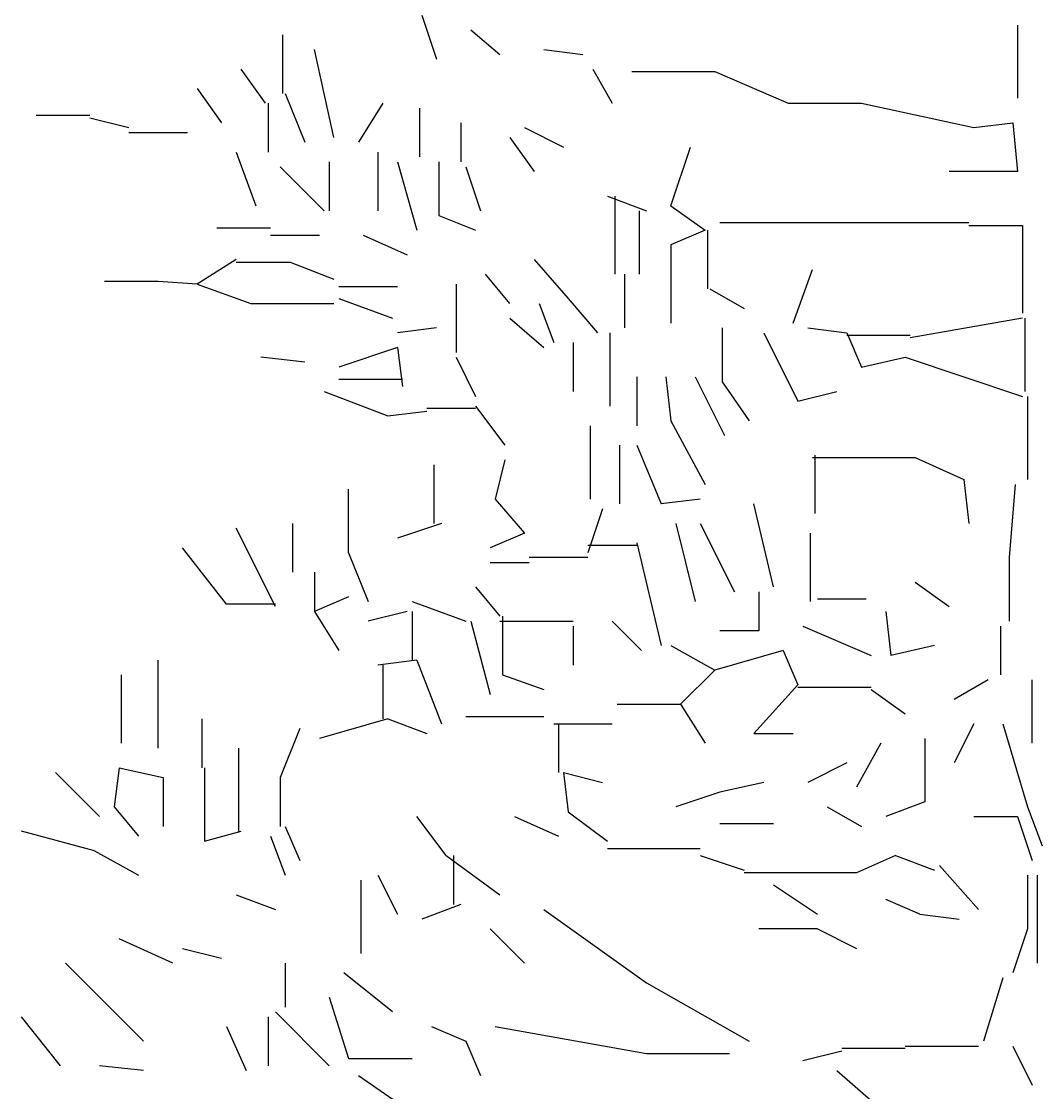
# Model space of a CAD drawing. Header units: metres. Extents: x -2.5 to 2, y 0 to 11.
# Drawn here: x -1.004 to 0.052, y 7.51 to 8.621 of the extents above; entities that cross this region are included whole.
import ezdxf

# ---------------------------------------------------------------- set-up
doc = ezdxf.new("R2010")
doc.units = ezdxf.units.M
doc.header["$LTSCALE"] = 0.2

msp = doc.modelspace()

# ---------------------------------------------------------------- linework, layer by layer
at = {"linetype": 'Continuous'}
for p, q in [((-0.5885, 8.6273), (-0.5733, 8.5817)), ((-0.5885, 8.6273), (-0.5733, 8.5817)), ((-0.5378, 8.6121), (-0.5074, 8.5868)), ((-0.5378, 8.6121), (-0.5074, 8.5868)), ((-0.5378, 8.6121), (-0.5074, 8.5868)), ((-0.5378, 8.6121), (-0.5074, 8.5868)), ((0.0296, 8.6171), (0.0296, 8.5412)), ((0.0296, 8.6171), (0.0296, 8.5412)), ((0.0296, 8.6171), (0.0296, 8.5412)), ((0.0296, 8.6171), (0.0296, 8.5412)), ((0.0296, 8.6171), (0.0296, 8.5412)), ((-0.7328, 8.5462), (-0.7328, 8.607)), ((-0.7328, 8.5462), (-0.7328, 8.607)), ((-0.7328, 8.5462), (-0.7328, 8.607)), ((-0.7328, 8.5462), (-0.7328, 8.607)), ((-0.7328, 8.5462), (-0.7328, 8.607)), ((-0.7328, 8.5462), (-0.7328, 8.607)), ((-0.6796, 8.5006), (-0.6999, 8.5918)), ((-0.4618, 8.5918), (-0.4213, 8.5868)), ((-0.4618, 8.5918), (-0.4213, 8.5868)), ((-0.4618, 8.5918), (-0.4213, 8.5868)), ((-0.4618, 8.5918), (-0.4213, 8.5868)), ((-0.4618, 8.5918), (-0.4213, 8.5868)), ((-0.4618, 8.5918), (-0.4213, 8.5868)), ((-0.4618, 8.5918), (-0.4213, 8.5868)), ((-0.4618, 8.5918), (-0.4213, 8.5868)), ((-0.4618, 8.5918), (-0.4213, 8.5868)), ((-0.7506, 8.5361), (-0.7759, 8.5715)), ((-0.7506, 8.5361), (-0.7759, 8.5715)), ((-0.4111, 8.5715), (-0.3909, 8.5361)), ((-0.4111, 8.5715), (-0.3909, 8.5361)), ((-0.4111, 8.5715), (-0.3909, 8.5361)), ((-0.4111, 8.5715), (-0.3909, 8.5361)), ((-0.3706, 8.569), (-0.2845, 8.569)), ((-0.3706, 8.569), (-0.2845, 8.569)), ((-0.3706, 8.569), (-0.2845, 8.569)), ((-0.2845, 8.569), (-0.2085, 8.5361)), ((-0.2845, 8.569), (-0.2085, 8.5361)), ((-0.2845, 8.569), (-0.2085, 8.5361)), ((-0.8215, 8.5513), (-0.7962, 8.5158)), ((-0.7303, 8.5462), (-0.71, 8.4956)), ((-0.7303, 8.5462), (-0.71, 8.4956)), ((-0.748, 8.5361), (-0.748, 8.4854)), ((-0.748, 8.5361), (-0.748, 8.4854)), ((-0.748, 8.5361), (-0.748, 8.4854)), ((-0.748, 8.5361), (-0.748, 8.4854)), ((-0.748, 8.5361), (-0.748, 8.4854)), ((-0.748, 8.5361), (-0.748, 8.4854)), ((-0.748, 8.5361), (-0.748, 8.4854)), ((-0.748, 8.5361), (-0.748, 8.4854)), ((-0.748, 8.5361), (-0.748, 8.4854)), ((-0.629, 8.5361), (-0.6543, 8.4956)), ((-0.591, 8.531), (-0.591, 8.4804)), ((-0.2085, 8.5361), (-0.1325, 8.5361)), ((-0.2085, 8.5361), (-0.1325, 8.5361)), ((-0.2085, 8.5361), (-0.1325, 8.5361)), ((-0.1325, 8.5361), (-0.016, 8.5108)), ((-0.1325, 8.5361), (-0.016, 8.5108)), ((-0.1325, 8.5361), (-0.016, 8.5108)), ((-0.9329, 8.5234), (-0.9887, 8.5234)), ((-0.9329, 8.5234), (-0.9887, 8.5234)), ((-0.9329, 8.5234), (-0.9887, 8.5234)), ((-0.9329, 8.5234), (-0.9887, 8.5234)), ((-0.9329, 8.5234), (-0.9887, 8.5234)), ((-0.9329, 8.5234), (-0.9887, 8.5234)), ((-0.9329, 8.5209), (-0.8924, 8.5108)), ((-0.5479, 8.5158), (-0.5479, 8.4753)), ((-0.5479, 8.5158), (-0.5479, 8.4753)), ((-0.5479, 8.5158), (-0.5479, 8.4753)), ((-0.5479, 8.5158), (-0.5479, 8.4753)), ((-0.4821, 8.5108), (-0.4416, 8.4905)), ((-0.4821, 8.5108), (-0.4416, 8.4905)), ((-0.4821, 8.5108), (-0.4416, 8.4905)), ((-0.4821, 8.5108), (-0.4416, 8.4905)), ((-0.016, 8.5108), (0.0245, 8.5158)), ((-0.016, 8.5108), (0.0245, 8.5158)), ((-0.016, 8.5108), (0.0245, 8.5158)), ((0.0245, 8.5158), (0.0296, 8.4652)), ((-0.8924, 8.5057), (-0.8316, 8.5057)), ((-0.4973, 8.5006), (-0.4719, 8.4652)), ((-0.4973, 8.5006), (-0.4719, 8.4652)), ((-0.4973, 8.5006), (-0.4719, 8.4652)), ((-0.4973, 8.5006), (-0.4719, 8.4652)), ((-0.3301, 8.4297), (-0.3098, 8.4905)), ((-0.3301, 8.4297), (-0.3098, 8.4905)), ((-0.3301, 8.4297), (-0.3098, 8.4905)), ((-0.781, 8.4854), (-0.7607, 8.4297)), ((-0.781, 8.4854), (-0.7607, 8.4297)), ((-0.781, 8.4854), (-0.7607, 8.4297)), ((-0.6847, 8.4753), (-0.6847, 8.4246)), ((-0.6847, 8.4753), (-0.6847, 8.4246)), ((-0.634, 8.4854), (-0.634, 8.4246)), ((-0.6138, 8.4753), (-0.5935, 8.4044)), ((-0.5707, 8.4753), (-0.5707, 8.4196)), ((-0.7354, 8.4702), (-0.6898, 8.4246)), ((-0.7354, 8.4702), (-0.6898, 8.4246)), ((-0.5429, 8.4702), (-0.5277, 8.4246)), ((-0.5429, 8.4702), (-0.5277, 8.4246)), ((-0.5429, 8.4702), (-0.5277, 8.4246)), ((-0.5429, 8.4702), (-0.5277, 8.4246)), ((-0.5429, 8.4702), (-0.5277, 8.4246)), ((-0.5429, 8.4702), (-0.5277, 8.4246)), ((0.0296, 8.4652), (-0.0413, 8.4652)), ((-0.396, 8.4398), (-0.3554, 8.4246)), ((-0.3884, 8.4398), (-0.3884, 8.3588)), ((-0.3884, 8.4398), (-0.3884, 8.3588)), ((-0.5707, 8.4196), (-0.5327, 8.4044)), ((-0.363, 8.4246), (-0.363, 8.3588)), ((-0.3301, 8.4297), (-0.2946, 8.4044)), ((-0.3301, 8.4297), (-0.2946, 8.4044)), ((-0.3301, 8.4297), (-0.2946, 8.4044)), ((-0.3301, 8.4297), (-0.2946, 8.4044)), ((-0.3301, 8.4297), (-0.2946, 8.4044)), ((-0.3301, 8.4297), (-0.2946, 8.4044)), ((-0.3301, 8.4297), (-0.2946, 8.4044)), ((-0.0211, 8.412), (-0.2794, 8.412)), ((-0.0211, 8.412), (-0.2794, 8.412)), ((-0.0211, 8.4094), (0.0347, 8.4094)), ((-0.0211, 8.4094), (0.0347, 8.4094)), ((-0.0211, 8.4094), (0.0347, 8.4094)), ((-0.0211, 8.4094), (0.0347, 8.4094)), ((0.0347, 8.4094), (0.0347, 8.3183)), ((0.0347, 8.4094), (0.0347, 8.3183)), ((0.0347, 8.4094), (0.0347, 8.3183)), ((0.0347, 8.4094), (0.0347, 8.3183)), ((-0.8012, 8.4069), (-0.7455, 8.4069)), ((-0.8012, 8.4069), (-0.7455, 8.4069)), ((-0.8012, 8.4069), (-0.7455, 8.4069)), ((-0.7455, 8.3993), (-0.6948, 8.3993)), ((-0.7455, 8.3993), (-0.6948, 8.3993)), ((-0.7455, 8.3993), (-0.6948, 8.3993)), ((-0.6493, 8.3993), (-0.6037, 8.379)), ((-0.6493, 8.3993), (-0.6037, 8.379)), ((-0.6493, 8.3993), (-0.6037, 8.379)), ((-0.2946, 8.4044), (-0.3301, 8.3892)), ((-0.2946, 8.4044), (-0.3301, 8.3892)), ((-0.2946, 8.4044), (-0.3301, 8.3892)), ((-0.2946, 8.4044), (-0.3301, 8.3892)), ((-0.2946, 8.4044), (-0.3301, 8.3892)), ((-0.2946, 8.4044), (-0.3301, 8.3892)), ((-0.2921, 8.4044), (-0.2921, 8.3436)), ((-0.2921, 8.4044), (-0.2921, 8.3436)), ((-0.3301, 8.3892), (-0.3301, 8.3081)), ((-0.3301, 8.3892), (-0.3301, 8.3081)), ((-0.3301, 8.3892), (-0.3301, 8.3081)), ((-0.3301, 8.3892), (-0.3301, 8.3081)), ((-0.3301, 8.3892), (-0.3301, 8.3081)), ((-0.3301, 8.3892), (-0.3301, 8.3081)), ((-0.781, 8.374), (-0.8215, 8.3486)), ((-0.781, 8.374), (-0.8215, 8.3486)), ((-0.781, 8.374), (-0.8215, 8.3486)), ((-0.781, 8.3714), (-0.7252, 8.3714)), ((-0.781, 8.3714), (-0.7252, 8.3714)), ((-0.781, 8.3714), (-0.7252, 8.3714)), ((-0.781, 8.3714), (-0.7252, 8.3714)), ((-0.7252, 8.3714), (-0.6796, 8.3537)), ((-0.7252, 8.3714), (-0.6796, 8.3537)), ((-0.7252, 8.3714), (-0.6796, 8.3537)), ((-0.7252, 8.3714), (-0.6796, 8.3537)), ((-0.4719, 8.374), (-0.4365, 8.3335)), ((-0.2034, 8.3081), (-0.1832, 8.3638)), ((-0.4973, 8.3284), (-0.5226, 8.3588)), ((-0.3782, 8.3588), (-0.3782, 8.3031)), ((-0.862, 8.3512), (-0.9177, 8.3512)), ((-0.862, 8.3512), (-0.9177, 8.3512)), ((-0.862, 8.3512), (-0.9177, 8.3512)), ((-0.862, 8.3512), (-0.9177, 8.3512)), ((-0.8215, 8.3486), (-0.862, 8.3512)), ((-0.8215, 8.3486), (-0.862, 8.3512)), ((-0.8215, 8.3486), (-0.862, 8.3512)), ((-0.8215, 8.3486), (-0.862, 8.3512)), ((-0.8215, 8.3486), (-0.7658, 8.3284)), ((-0.6746, 8.3461), (-0.6138, 8.3461)), ((-0.6746, 8.3461), (-0.6138, 8.3461)), ((-0.6746, 8.3461), (-0.6138, 8.3461)), ((-0.6746, 8.3461), (-0.6138, 8.3461)), ((-0.6746, 8.3461), (-0.6138, 8.3461)), ((-0.6746, 8.3461), (-0.6138, 8.3461)), ((-0.553, 8.3486), (-0.553, 8.2777)), ((-0.2896, 8.3436), (-0.2541, 8.3233)), ((-0.2896, 8.3436), (-0.2541, 8.3233)), ((-0.6746, 8.3335), (-0.6189, 8.3132)), ((-0.4365, 8.3335), (-0.4061, 8.298)), ((-0.7658, 8.3284), (-0.6796, 8.3284)), ((-0.4669, 8.3284), (-0.4517, 8.2879)), ((-0.4669, 8.3284), (-0.4517, 8.2879)), ((-0.4669, 8.3284), (-0.4517, 8.2879)), ((-0.4669, 8.3284), (-0.4517, 8.2879)), ((-0.4669, 8.3284), (-0.4517, 8.2879)), ((-0.4669, 8.3284), (-0.4517, 8.2879)), ((-0.4973, 8.3132), (-0.4618, 8.2828)), ((0.0347, 8.3132), (-0.0819, 8.2929)), ((0.0372, 8.3132), (0.0372, 8.2372)), ((-0.5733, 8.3031), (-0.6138, 8.298)), ((-0.5733, 8.3031), (-0.6138, 8.298)), ((-0.5733, 8.3031), (-0.6138, 8.298)), ((-0.3934, 8.298), (-0.3934, 8.222)), ((-0.3934, 8.298), (-0.3934, 8.222)), ((-0.3934, 8.298), (-0.3934, 8.222)), ((-0.3934, 8.298), (-0.3934, 8.222)), ((-0.3934, 8.298), (-0.3934, 8.222)), ((-0.2769, 8.3031), (-0.2769, 8.2473)), ((-0.2769, 8.3031), (-0.2769, 8.2473)), ((-0.2769, 8.3031), (-0.2769, 8.2473)), ((-0.2769, 8.3031), (-0.2769, 8.2473)), ((-0.2769, 8.3031), (-0.2769, 8.2473)), ((-0.2338, 8.298), (-0.1984, 8.2271)), ((-0.1882, 8.3031), (-0.1477, 8.298)), ((-0.1882, 8.3031), (-0.1477, 8.298)), ((-0.1882, 8.3031), (-0.1477, 8.298)), ((-0.1882, 8.3031), (-0.1477, 8.298)), ((-0.1882, 8.3031), (-0.1477, 8.298)), ((-0.1882, 8.3031), (-0.1477, 8.298)), ((-0.1882, 8.3031), (-0.1477, 8.298)), ((-0.1882, 8.3031), (-0.1477, 8.298)), ((-0.1882, 8.3031), (-0.1477, 8.298)), ((-0.1882, 8.3031), (-0.1477, 8.298)), ((-0.1477, 8.298), (-0.1325, 8.2625)), ((-0.1477, 8.298), (-0.1325, 8.2625)), ((-0.1477, 8.298), (-0.1325, 8.2625)), ((-0.1477, 8.298), (-0.1325, 8.2625)), ((-0.4314, 8.2879), (-0.4314, 8.2372)), ((-0.4314, 8.2879), (-0.4314, 8.2372)), ((-0.1477, 8.2955), (-0.0819, 8.2955)), ((-0.1477, 8.2955), (-0.0819, 8.2955)), ((-0.6138, 8.2828), (-0.6746, 8.2625)), ((-0.6138, 8.2828), (-0.6746, 8.2625)), ((-0.6138, 8.2828), (-0.6746, 8.2625)), ((-0.6138, 8.2828), (-0.6087, 8.2423)), ((-0.6138, 8.2828), (-0.6087, 8.2423)), ((-0.6138, 8.2828), (-0.6087, 8.2423)), ((-0.71, 8.2676), (-0.7556, 8.2727)), ((-0.553, 8.2727), (-0.5327, 8.2321)), ((-0.553, 8.2727), (-0.5327, 8.2321)), ((-0.1325, 8.2625), (-0.0869, 8.2727)), ((-0.1325, 8.2625), (-0.0869, 8.2727)), ((-0.1325, 8.2625), (-0.0869, 8.2727)), ((-0.1325, 8.2625), (-0.0869, 8.2727)), ((-0.0869, 8.2727), (0.0347, 8.2321)), ((-0.0869, 8.2727), (0.0347, 8.2321)), ((-0.0869, 8.2727), (0.0347, 8.2321)), ((-0.0869, 8.2727), (0.0347, 8.2321)), ((-0.6746, 8.2499), (-0.6087, 8.2499)), ((-0.3656, 8.2524), (-0.3656, 8.2017)), ((-0.3656, 8.2524), (-0.3656, 8.2017)), ((-0.3656, 8.2524), (-0.3656, 8.2017)), ((-0.3656, 8.2524), (-0.3656, 8.2017)), ((-0.3656, 8.2524), (-0.3656, 8.2017)), ((-0.3656, 8.2524), (-0.3656, 8.2017)), ((-0.3352, 8.2524), (-0.3301, 8.2068)), ((-0.3352, 8.2524), (-0.3301, 8.2068)), ((-0.3352, 8.2524), (-0.3301, 8.2068)), ((-0.3352, 8.2524), (-0.3301, 8.2068)), ((-0.3352, 8.2524), (-0.3301, 8.2068)), ((-0.3352, 8.2524), (-0.3301, 8.2068)), ((-0.3352, 8.2524), (-0.3301, 8.2068)), ((-0.3048, 8.2524), (-0.2744, 8.1916)), ((-0.3048, 8.2524), (-0.2744, 8.1916)), ((-0.3048, 8.2524), (-0.2744, 8.1916)), ((-0.2769, 8.2473), (-0.249, 8.2068)), ((-0.2769, 8.2473), (-0.249, 8.2068)), ((-0.2769, 8.2473), (-0.249, 8.2068)), ((-0.2769, 8.2473), (-0.249, 8.2068)), ((-0.2769, 8.2473), (-0.249, 8.2068)), ((-0.6898, 8.2372), (-0.6239, 8.2119)), ((-0.6898, 8.2372), (-0.6239, 8.2119)), ((-0.6898, 8.2372), (-0.6239, 8.2119)), ((-0.6898, 8.2372), (-0.6239, 8.2119)), ((-0.6898, 8.2372), (-0.6239, 8.2119)), ((-0.1984, 8.2271), (-0.1579, 8.2372)), ((-0.1984, 8.2271), (-0.1579, 8.2372)), ((0.0397, 8.2321), (0.0397, 8.146)), ((-0.5327, 8.2195), (-0.5834, 8.2195)), ((-0.5327, 8.2195), (-0.5834, 8.2195)), ((-0.5327, 8.2195), (-0.5834, 8.2195)), ((-0.5327, 8.222), (-0.5023, 8.1815)), ((-0.5327, 8.222), (-0.5023, 8.1815)), ((-0.5327, 8.222), (-0.5023, 8.1815)), ((-0.6239, 8.2119), (-0.5834, 8.2169)), ((-0.6239, 8.2119), (-0.5834, 8.2169)), ((-0.6239, 8.2119), (-0.5834, 8.2169)), ((-0.6239, 8.2119), (-0.5834, 8.2169)), ((-0.6239, 8.2119), (-0.5834, 8.2169)), ((-0.4137, 8.2017), (-0.4137, 8.1257)), ((-0.3301, 8.2068), (-0.2946, 8.1409)), ((-0.3301, 8.2068), (-0.2946, 8.1409)), ((-0.3301, 8.2068), (-0.2946, 8.1409)), ((-0.3301, 8.2068), (-0.2946, 8.1409)), ((-0.3301, 8.2068), (-0.2946, 8.1409)), ((-0.3301, 8.2068), (-0.2946, 8.1409)), ((-0.3833, 8.1815), (-0.3833, 8.1207)), ((-0.3656, 8.1815), (-0.3402, 8.1207)), ((-0.3656, 8.1815), (-0.3402, 8.1207)), ((-0.3656, 8.1815), (-0.3402, 8.1207)), ((-0.3656, 8.1815), (-0.3402, 8.1207)), ((-0.3656, 8.1815), (-0.3402, 8.1207)), ((-0.5023, 8.1663), (-0.5125, 8.1257)), ((-0.5023, 8.1663), (-0.5125, 8.1257)), ((-0.1832, 8.1688), (-0.0768, 8.1688)), ((-0.1832, 8.1688), (-0.0768, 8.1688)), ((-0.1832, 8.1688), (-0.0768, 8.1688)), ((-0.1832, 8.1688), (-0.0768, 8.1688)), ((-0.1807, 8.1713), (-0.1807, 8.1106)), ((-0.1807, 8.1713), (-0.1807, 8.1106)), ((-0.1807, 8.1713), (-0.1807, 8.1106)), ((-0.0768, 8.1688), (-0.0261, 8.146)), ((-0.0768, 8.1688), (-0.0261, 8.146)), ((-0.0768, 8.1688), (-0.0261, 8.146)), ((-0.0768, 8.1688), (-0.0261, 8.146)), ((-0.5758, 8.1004), (-0.5758, 8.1612)), ((-0.5758, 8.1004), (-0.5758, 8.1612)), ((-0.5758, 8.1004), (-0.5758, 8.1612)), ((-0.5758, 8.1004), (-0.5758, 8.1612)), ((-0.5758, 8.1004), (-0.5758, 8.1612)), ((-0.5758, 8.1004), (-0.5758, 8.1612)), ((-0.5758, 8.1004), (-0.5758, 8.1612)), ((-0.5758, 8.1004), (-0.5758, 8.1612)), ((-0.0261, 8.146), (-0.0211, 8.1004)), ((-0.0261, 8.146), (-0.0211, 8.1004)), ((-0.6645, 8.07), (-0.6645, 8.1359)), ((0.027, 8.1409), (0.0207, 8.065)), ((0.027, 8.1409), (0.0207, 8.065)), ((-0.5125, 8.1257), (-0.4821, 8.0903)), ((-0.5125, 8.1257), (-0.4821, 8.0903)), ((-0.5125, 8.1257), (-0.4821, 8.0903)), ((-0.5125, 8.1257), (-0.4821, 8.0903)), ((-0.5125, 8.1257), (-0.4821, 8.0903)), ((-0.2997, 8.1257), (-0.3402, 8.1207)), ((-0.2237, 8.0346), (-0.244, 8.1207)), ((-0.2237, 8.0346), (-0.244, 8.1207)), ((-0.401, 8.1156), (-0.4162, 8.07)), ((-0.401, 8.1156), (-0.4162, 8.07)), ((-0.401, 8.1156), (-0.4162, 8.07)), ((-0.401, 8.1156), (-0.4162, 8.07)), ((-0.401, 8.1156), (-0.4162, 8.07)), ((-0.401, 8.1156), (-0.4162, 8.07)), ((-0.401, 8.1156), (-0.4162, 8.07)), ((-0.401, 8.1156), (-0.4162, 8.07)), ((-0.401, 8.1156), (-0.4162, 8.07)), ((-0.401, 8.1156), (-0.4162, 8.07)), ((-0.401, 8.1156), (-0.4162, 8.07)), ((-0.7227, 8.1004), (-0.7227, 8.0498)), ((-0.5682, 8.1004), (-0.6138, 8.0852)), ((-0.5682, 8.1004), (-0.6138, 8.0852)), ((-0.5682, 8.1004), (-0.6138, 8.0852)), ((-0.5682, 8.1004), (-0.6138, 8.0852)), ((-0.5682, 8.1004), (-0.6138, 8.0852)), ((-0.325, 8.1004), (-0.3048, 8.0194)), ((-0.2997, 8.1004), (-0.2642, 8.0295)), ((-0.7404, 8.0143), (-0.781, 8.0954)), ((-0.7404, 8.0143), (-0.781, 8.0954)), ((-0.7404, 8.0143), (-0.781, 8.0954)), ((-0.4821, 8.0903), (-0.5175, 8.0751)), ((-0.4821, 8.0903), (-0.5175, 8.0751)), ((-0.4821, 8.0903), (-0.5175, 8.0751)), ((-0.1857, 8.0903), (-0.1857, 8.0194)), ((-0.1857, 8.0903), (-0.1857, 8.0194)), ((-0.1857, 8.0903), (-0.1857, 8.0194)), ((-0.1857, 8.0903), (-0.1857, 8.0194)), ((-0.7911, 8.0168), (-0.8367, 8.0751)), ((-0.3656, 8.0776), (-0.4162, 8.0776)), ((-0.3656, 8.0802), (-0.3402, 7.9738)), ((-0.3656, 8.0802), (-0.3402, 7.9738)), ((-0.6645, 8.07), (-0.6442, 8.0194)), ((-0.6645, 8.07), (-0.6442, 8.0194)), ((-0.6645, 8.07), (-0.6442, 8.0194)), ((-0.4162, 8.065), (-0.477, 8.065)), ((0.0207, 8.065), (0.0207, 7.9991)), ((0.0207, 8.065), (0.0207, 7.9991)), ((-0.5175, 8.0599), (-0.477, 8.0599)), ((-0.5175, 8.0599), (-0.477, 8.0599)), ((-0.5175, 8.0599), (-0.477, 8.0599)), ((-0.6999, 8.0498), (-0.6999, 8.0092)), ((-0.6999, 8.0498), (-0.6999, 8.0092)), ((-0.6999, 8.0498), (-0.6999, 8.0092)), ((-0.6999, 8.0498), (-0.6999, 8.0092)), ((-0.6999, 8.0498), (-0.6999, 8.0092)), ((-0.6999, 8.0498), (-0.6999, 8.0092)), ((-0.6999, 8.0498), (-0.6999, 8.0092)), ((-0.5327, 8.0346), (-0.5074, 8.0042)), ((-0.0768, 8.0396), (-0.0413, 8.0143)), ((-0.0768, 8.0396), (-0.0413, 8.0143)), ((-0.0768, 8.0396), (-0.0413, 8.0143)), ((-0.6645, 8.0244), (-0.6999, 8.0092)), ((-0.6645, 8.0244), (-0.6999, 8.0092)), ((-0.5986, 8.0194), (-0.5429, 7.9991)), ((-0.5986, 8.0194), (-0.5429, 7.9991)), ((-0.2389, 8.0295), (-0.2389, 7.989)), ((-0.1275, 8.0219), (-0.1781, 8.0219)), ((-0.1275, 8.0219), (-0.1781, 8.0219)), ((-0.1275, 8.0219), (-0.1781, 8.0219)), ((-0.1275, 8.0219), (-0.1781, 8.0219)), ((-0.7404, 8.0168), (-0.7911, 8.0168)), ((-0.6999, 8.0092), (-0.6746, 7.9687)), ((-0.6037, 8.0092), (-0.6442, 7.9991)), ((-0.5986, 8.0092), (-0.5986, 7.9586)), ((-0.5986, 8.0092), (-0.5986, 7.9586)), ((-0.1072, 8.0092), (-0.1021, 7.9636)), ((-0.1072, 8.0092), (-0.1021, 7.9636)), ((-0.1072, 8.0092), (-0.1021, 7.9636)), ((-0.5378, 7.9991), (-0.5175, 7.9231)), ((-0.5378, 7.9991), (-0.5175, 7.9231)), ((-0.5378, 7.9991), (-0.5175, 7.9231)), ((-0.5378, 7.9991), (-0.5175, 7.9231)), ((-0.5378, 7.9991), (-0.5175, 7.9231)), ((-0.5074, 7.9991), (-0.4314, 7.9991)), ((-0.5074, 7.9991), (-0.4314, 7.9991)), ((-0.5049, 8.0042), (-0.5049, 7.9434)), ((-0.5049, 8.0042), (-0.5049, 7.9434)), ((-0.5049, 8.0042), (-0.5049, 7.9434)), ((-0.5049, 8.0042), (-0.5049, 7.9434)), ((-0.3909, 7.9991), (-0.3605, 7.9687)), ((-0.3909, 7.9991), (-0.3605, 7.9687)), ((-0.4314, 7.994), (-0.4314, 7.9535)), ((-0.4314, 7.994), (-0.4314, 7.9535)), ((-0.4314, 7.994), (-0.4314, 7.9535)), ((-0.4314, 7.994), (-0.4314, 7.9535)), ((-0.4314, 7.994), (-0.4314, 7.9535)), ((-0.2389, 7.989), (-0.2794, 7.989)), ((-0.1933, 7.994), (-0.1224, 7.9636)), ((0.0119, 7.994), (0.0119, 7.9434)), ((-0.3301, 7.9738), (-0.2845, 7.9484)), ((-0.3301, 7.9738), (-0.2845, 7.9484)), ((-0.2136, 7.9687), (-0.2845, 7.9484)), ((-0.2136, 7.9687), (-0.1984, 7.9332)), ((-0.0565, 7.9738), (-0.1021, 7.9636)), ((-0.0565, 7.9738), (-0.1021, 7.9636)), ((-0.0565, 7.9738), (-0.1021, 7.9636)), ((-0.862, 7.8674), (-0.862, 7.9586)), ((-0.862, 7.8674), (-0.862, 7.9586)), ((-0.862, 7.8674), (-0.862, 7.9586)), ((-0.862, 7.8674), (-0.862, 7.9586)), ((-0.5935, 7.9586), (-0.634, 7.9535)), ((-0.5935, 7.9586), (-0.634, 7.9535)), ((-0.5935, 7.9586), (-0.634, 7.9535)), ((-0.5935, 7.9586), (-0.634, 7.9535)), ((-0.629, 7.9535), (-0.629, 7.8978)), ((-0.629, 7.9535), (-0.629, 7.8978)), ((-0.629, 7.9535), (-0.629, 7.8978)), ((-0.629, 7.9535), (-0.629, 7.8978)), ((-0.629, 7.9535), (-0.629, 7.8978)), ((-0.629, 7.9535), (-0.629, 7.8978)), ((-0.629, 7.9535), (-0.629, 7.8978)), ((-0.5935, 7.9586), (-0.5682, 7.8927)), ((-0.5935, 7.9586), (-0.5682, 7.8927)), ((-0.5935, 7.9586), (-0.5682, 7.8927)), ((-0.5935, 7.9586), (-0.5682, 7.8927)), ((-0.9, 7.8724), (-0.9, 7.9434)), ((-0.5049, 7.9434), (-0.4618, 7.9282)), ((-0.5049, 7.9434), (-0.4618, 7.9282)), ((-0.5049, 7.9434), (-0.4618, 7.9282)), ((-0.5049, 7.9434), (-0.4618, 7.9282)), ((-0.2845, 7.9484), (-0.32, 7.913)), ((-0.1984, 7.9332), (-0.244, 7.8826)), ((-0.1984, 7.9332), (-0.244, 7.8826)), ((-0.1984, 7.9332), (-0.244, 7.8826)), ((-0.1984, 7.9332), (-0.244, 7.8826)), ((-0.1984, 7.9332), (-0.244, 7.8826)), ((-0.1984, 7.9332), (-0.244, 7.8826)), ((-0.1984, 7.9332), (-0.244, 7.8826)), ((-0.1984, 7.9332), (-0.244, 7.8826)), ((-0.1984, 7.9307), (-0.1224, 7.9307)), ((-0.1984, 7.9307), (-0.1224, 7.9307)), ((-0.1984, 7.9307), (-0.1224, 7.9307)), ((-0.0008, 7.9383), (-0.0363, 7.918)), ((-0.0008, 7.9383), (-0.0363, 7.918)), ((-0.0008, 7.9383), (-0.0363, 7.918)), ((0.0448, 7.8724), (0.0448, 7.9383)), ((-0.1224, 7.9282), (-0.0869, 7.9028)), ((-0.1224, 7.9282), (-0.0869, 7.9028)), ((-0.3858, 7.913), (-0.32, 7.913)), ((-0.32, 7.913), (-0.2946, 7.8724)), ((-0.8164, 7.8471), (-0.8164, 7.8978)), ((-0.6239, 7.8978), (-0.6948, 7.8775)), ((-0.6239, 7.8978), (-0.6948, 7.8775)), ((-0.6239, 7.8978), (-0.5834, 7.8826)), ((-0.6239, 7.8978), (-0.5834, 7.8826)), ((-0.5429, 7.9003), (-0.4618, 7.9003)), ((-0.5429, 7.9003), (-0.4618, 7.9003)), ((-0.5429, 7.9003), (-0.4618, 7.9003)), ((-0.5429, 7.9003), (-0.4618, 7.9003)), ((-0.7151, 7.8877), (-0.7354, 7.837)), ((-0.4517, 7.8927), (-0.3909, 7.8927)), ((-0.4517, 7.8927), (-0.3909, 7.8927)), ((-0.4517, 7.8927), (-0.3909, 7.8927)), ((-0.4466, 7.8927), (-0.4466, 7.8421)), ((-0.4466, 7.8927), (-0.4466, 7.8421)), ((-0.4466, 7.8927), (-0.4466, 7.8421)), ((-0.016, 7.8927), (-0.0363, 7.8522)), ((0.0144, 7.8927), (0.0397, 7.8066)), ((0.0144, 7.8927), (0.0397, 7.8066)), ((0.0144, 7.8927), (0.0397, 7.8066)), ((0.0144, 7.8927), (0.0397, 7.8066)), ((0.0144, 7.8927), (0.0397, 7.8066)), ((-0.244, 7.8826), (-0.2034, 7.8826)), ((-0.244, 7.8826), (-0.2034, 7.8826)), ((-0.244, 7.8826), (-0.2034, 7.8826)), ((-0.244, 7.8826), (-0.2034, 7.8826)), ((-0.0667, 7.8775), (-0.0667, 7.8117)), ((-0.7784, 7.7813), (-0.7784, 7.8674)), ((-0.1123, 7.8724), (-0.1376, 7.8269)), ((-0.1123, 7.8724), (-0.1376, 7.8269)), ((-0.9228, 7.7965), (-0.9684, 7.8421)), ((-0.9025, 7.8471), (-0.9076, 7.8066)), ((-0.9025, 7.8471), (-0.9076, 7.8066)), ((-0.9025, 7.8471), (-0.8569, 7.837)), ((-0.8139, 7.8471), (-0.8139, 7.7711)), ((-0.4416, 7.8421), (-0.401, 7.8319)), ((-0.4416, 7.8421), (-0.4365, 7.8015)), ((-0.4416, 7.8421), (-0.401, 7.8319)), ((-0.4416, 7.8421), (-0.401, 7.8319)), ((-0.4416, 7.8421), (-0.4365, 7.8015)), ((-0.1477, 7.8522), (-0.1882, 7.8319)), ((-0.1477, 7.8522), (-0.1882, 7.8319)), ((-0.1477, 7.8522), (-0.1882, 7.8319)), ((-0.1477, 7.8522), (-0.1882, 7.8319)), ((-0.1477, 7.8522), (-0.1882, 7.8319)), ((-0.1477, 7.8522), (-0.1882, 7.8319)), ((-0.8569, 7.837), (-0.8569, 7.7863)), ((-0.7354, 7.837), (-0.7354, 7.7863)), ((-0.2338, 7.8319), (-0.2794, 7.8218)), ((-0.2338, 7.8319), (-0.2794, 7.8218)), ((-0.2794, 7.8218), (-0.325, 7.8066)), ((-0.0667, 7.8117), (-0.1072, 7.7965)), ((-0.9076, 7.8066), (-0.8823, 7.7762)), ((-0.9076, 7.8066), (-0.8823, 7.7762)), ((-0.9076, 7.8066), (-0.8823, 7.7762)), ((-0.4365, 7.8015), (-0.396, 7.7711)), ((-0.168, 7.8066), (-0.1325, 7.7863)), ((-0.168, 7.8066), (-0.1325, 7.7863)), ((-0.168, 7.8066), (-0.1325, 7.7863)), ((-0.168, 7.8066), (-0.1325, 7.7863)), ((0.0397, 7.8066), (0.0549, 7.7661)), ((0.0397, 7.8066), (0.0549, 7.7661)), ((-0.7303, 7.7863), (-0.7151, 7.7509)), ((-0.5631, 7.7559), (-0.5935, 7.7965)), ((-0.5631, 7.7559), (-0.5935, 7.7965)), ((-0.5631, 7.7559), (-0.5935, 7.7965)), ((-0.4922, 7.7965), (-0.4466, 7.7762)), ((-0.4922, 7.7965), (-0.4466, 7.7762)), ((-0.2237, 7.7889), (-0.2794, 7.7889)), ((-0.016, 7.7965), (0.0296, 7.7965)), ((-0.016, 7.7965), (0.0296, 7.7965)), ((0.0296, 7.7965), (0.0448, 7.7509)), ((-0.9279, 7.761), (-1.0039, 7.7813)), ((-0.9279, 7.761), (-1.0039, 7.7813)), ((-0.8139, 7.7711), (-0.7759, 7.7813)), ((-0.7455, 7.7762), (-0.7303, 7.7357)), ((-0.9279, 7.761), (-0.8823, 7.7357)), ((-0.5631, 7.7559), (-0.5074, 7.7154)), ((-0.5631, 7.7559), (-0.5074, 7.7154)), ((-0.5631, 7.7559), (-0.5074, 7.7154)), ((-0.5631, 7.7559), (-0.5074, 7.7154)), ((-0.5555, 7.7559), (-0.5555, 7.7053)), ((-0.5555, 7.7559), (-0.5555, 7.7053)), ((-0.5555, 7.7559), (-0.5555, 7.7053)), ((-0.5555, 7.7559), (-0.5555, 7.7053)), ((-0.5555, 7.7559), (-0.5555, 7.7053)), ((-0.396, 7.7635), (-0.2997, 7.7635)), ((-0.396, 7.7635), (-0.2997, 7.7635)), ((-0.2997, 7.7559), (-0.2541, 7.7407)), ((-0.2997, 7.7559), (-0.2541, 7.7407)), ((-0.2997, 7.7559), (-0.2541, 7.7407)), ((-0.0971, 7.7559), (-0.1376, 7.7382)), ((-0.0971, 7.7559), (-0.0565, 7.7407)), ((-0.0971, 7.7559), (-0.0565, 7.7407)), ((-0.0971, 7.7559), (-0.0565, 7.7407)), ((-0.0515, 7.7458), (-0.0109, 7.7002)), ((-0.0515, 7.7458), (-0.0109, 7.7002)), ((-0.6518, 7.7306), (-0.6518, 7.6546)), ((-0.6518, 7.7306), (-0.6518, 7.6546)), ((-0.6518, 7.7306), (-0.6518, 7.6546)), ((-0.634, 7.7357), (-0.6138, 7.6951)), ((-0.634, 7.7357), (-0.6138, 7.6951)), ((-0.634, 7.7357), (-0.6138, 7.6951)), ((-0.634, 7.7357), (-0.6138, 7.6951)), ((-0.1376, 7.7382), (-0.2541, 7.7382)), ((0.0397, 7.7357), (0.0397, 7.6799)), ((0.0397, 7.7357), (0.0397, 7.6799)), ((0.0397, 7.7357), (0.0397, 7.6799)), ((0.0498, 7.7357), (0.0498, 7.6445)), ((0.0498, 7.7357), (0.0498, 7.6445)), ((0.0498, 7.7357), (0.0498, 7.6445)), ((-0.2237, 7.7255), (-0.1781, 7.6951)), ((-0.781, 7.7154), (-0.7404, 7.7002)), ((-0.0717, 7.6951), (-0.1072, 7.7103)), ((-0.0717, 7.6951), (-0.1072, 7.7103)), ((-0.0717, 7.6951), (-0.1072, 7.7103)), ((-0.0717, 7.6951), (-0.1072, 7.7103)), ((-0.5479, 7.7053), (-0.5885, 7.6901)), ((-0.5479, 7.7053), (-0.5885, 7.6901)), ((-0.5479, 7.7053), (-0.5885, 7.6901)), ((-0.4618, 7.7002), (-0.3554, 7.6242)), ((-0.4618, 7.7002), (-0.3554, 7.6242)), ((-0.4618, 7.7002), (-0.3554, 7.6242)), ((-0.4618, 7.7002), (-0.3554, 7.6242)), ((-0.4618, 7.7002), (-0.3554, 7.6242)), ((-0.4618, 7.7002), (-0.3554, 7.6242)), ((-0.0717, 7.6951), (-0.0312, 7.6901)), ((-0.5175, 7.6799), (-0.4821, 7.6445)), ((-0.1781, 7.6799), (-0.2389, 7.6799)), ((-0.1781, 7.6799), (-0.2389, 7.6799)), ((-0.1781, 7.6799), (-0.2389, 7.6799)), ((-0.1781, 7.6799), (-0.2389, 7.6799)), ((-0.1781, 7.6799), (-0.1376, 7.6597)), ((-0.1781, 7.6799), (-0.1376, 7.6597)), ((0.0397, 7.6799), (0.0245, 7.6344)), ((0.0397, 7.6799), (0.0245, 7.6344)), ((0.0397, 7.6799), (0.0245, 7.6344)), ((-0.8468, 7.6445), (-0.9025, 7.6698)), ((-0.8367, 7.6597), (-0.7962, 7.6495)), ((-0.9583, 7.6445), (-0.8772, 7.5634)), ((-0.9583, 7.6445), (-0.8772, 7.5634)), ((-0.9583, 7.6445), (-0.8772, 7.5634)), ((-0.9583, 7.6445), (-0.8772, 7.5634)), ((-0.9583, 7.6445), (-0.8772, 7.5634)), ((-0.7303, 7.6445), (-0.7303, 7.5989)), ((-0.7303, 7.6445), (-0.7303, 7.5989)), ((-0.7303, 7.6445), (-0.7303, 7.5989)), ((-0.7303, 7.6445), (-0.7303, 7.5989)), ((-0.7303, 7.6445), (-0.7303, 7.5989)), ((-0.7303, 7.6445), (-0.7303, 7.5989)), ((-0.6189, 7.5938), (-0.6695, 7.6344)), ((-0.6189, 7.5938), (-0.6695, 7.6344)), ((-0.6189, 7.5938), (-0.6695, 7.6344)), ((-0.6189, 7.5938), (-0.6695, 7.6344)), ((-0.6189, 7.5938), (-0.6695, 7.6344)), ((-0.3554, 7.6242), (-0.249, 7.5634)), ((-0.3554, 7.6242), (-0.249, 7.5634)), ((-0.3554, 7.6242), (-0.249, 7.5634)), ((-0.3554, 7.6242), (-0.249, 7.5634)), ((-0.3554, 7.6242), (-0.249, 7.5634)), ((-0.3554, 7.6242), (-0.249, 7.5634)), ((0.0144, 7.6293), (-0.0059, 7.5634)), ((0.0144, 7.6293), (-0.0059, 7.5634)), ((0.0144, 7.6293), (-0.0059, 7.5634)), ((-0.6847, 7.609), (-0.6645, 7.5457)), ((-0.6847, 7.609), (-0.6645, 7.5457)), ((-0.6847, 7.609), (-0.6645, 7.5457)), ((-0.6847, 7.609), (-0.6645, 7.5457)), ((-0.6847, 7.609), (-0.6645, 7.5457)), ((-0.9633, 7.5381), (-1.0039, 7.5888)), ((-0.9633, 7.5381), (-1.0039, 7.5888)), ((-0.748, 7.5888), (-0.748, 7.5381)), ((-0.748, 7.5888), (-0.748, 7.5381)), ((-0.748, 7.5888), (-0.748, 7.5381)), ((-0.748, 7.5888), (-0.748, 7.5381)), ((-0.7404, 7.5938), (-0.6847, 7.5381)), ((-0.7911, 7.5786), (-0.7708, 7.533)), ((-0.7911, 7.5786), (-0.7708, 7.533)), ((-0.7911, 7.5786), (-0.7708, 7.533)), ((-0.5783, 7.5786), (-0.5429, 7.5634)), ((-0.5125, 7.5786), (-0.3554, 7.5508)), ((-0.5125, 7.5786), (-0.3554, 7.5508)), ((-0.5429, 7.5634), (-0.5277, 7.528)), ((-0.5429, 7.5634), (-0.5277, 7.528)), ((-0.5429, 7.5634), (-0.5277, 7.528)), ((-0.5429, 7.5634), (-0.5277, 7.528)), ((-0.1528, 7.5533), (-0.1933, 7.5432)), ((-0.1528, 7.5533), (-0.1933, 7.5432)), ((-0.1528, 7.5533), (-0.1933, 7.5432)), ((-0.1528, 7.5533), (-0.1933, 7.5432)), ((-0.1528, 7.5533), (-0.1933, 7.5432)), ((-0.1528, 7.5533), (-0.1933, 7.5432)), ((-0.1528, 7.5533), (-0.1933, 7.5432)), ((-0.1528, 7.5533), (-0.1933, 7.5432)), ((-0.0869, 7.5558), (-0.1528, 7.5558)), ((-0.0869, 7.5558), (-0.1528, 7.5558)), ((-0.0869, 7.5584), (-0.0109, 7.5584)), ((-0.0869, 7.5584), (-0.0109, 7.5584)), ((-0.0869, 7.5584), (-0.0109, 7.5584)), ((-0.0869, 7.5584), (-0.0109, 7.5584)), ((-0.0869, 7.5584), (-0.0109, 7.5584)), ((0.0245, 7.5584), (0.0448, 7.5178)), ((0.0245, 7.5584), (0.0448, 7.5178)), ((0.0245, 7.5584), (0.0448, 7.5178)), ((0.0245, 7.5584), (0.0448, 7.5178)), ((-0.6645, 7.5457), (-0.5986, 7.5457)), ((-0.6645, 7.5457), (-0.5986, 7.5457)), ((-0.6645, 7.5457), (-0.5986, 7.5457)), ((-0.6645, 7.5457), (-0.5986, 7.5457)), ((-0.6645, 7.5457), (-0.5986, 7.5457)), ((-0.3554, 7.5508), (-0.2693, 7.5508)), ((-0.3554, 7.5508), (-0.2693, 7.5508)), ((-0.8772, 7.533), (-0.9228, 7.5381)), ((-0.1579, 7.533), (-0.1173, 7.4976)), ((-0.6543, 7.528), (-0.6138, 7.5001))]:
    msp.add_line(p, q, dxfattribs=at)

doc.saveas('drawing.dxf')
